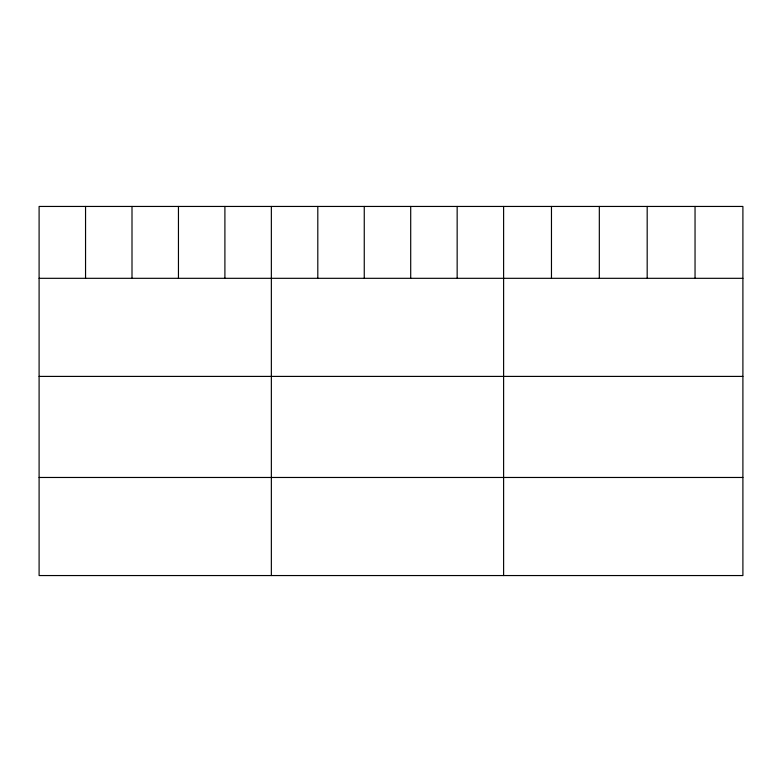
<?xml version="1.0" encoding="UTF-8"?>
<svg xmlns="http://www.w3.org/2000/svg" width="782" height="782" viewBox="0 0 782 782"><rect width="100%" height="100%" fill="white"/><g stroke="black" fill="none" stroke-linecap="round" stroke-linejoin="round"><path stroke-width="1.17" d="M742.9 278.314L742.9 575.552L39.1 575.552L39.1 206.448L742.9 206.448L742.9 278.314L39.1 278.314M39.1 376.406L742.9 376.406M39.1 477.47L742.9 477.47M695.042 206.448L695.042 278.314M647.183 206.448L647.183 278.314M599.325 206.448L599.325 278.314M551.466 206.448L551.466 278.314M503.608 206.448L503.608 575.552M457.157 206.448L457.157 278.314M410.706 206.448L410.706 278.314M364.256 206.448L364.256 278.314M317.805 206.448L317.805 278.314M271.354 206.448L271.354 575.552M224.903 206.448L224.903 278.314M178.452 206.448L178.452 278.314M132.002 206.448L132.002 278.314M85.551 206.448L85.551 278.314"/></g></svg>
